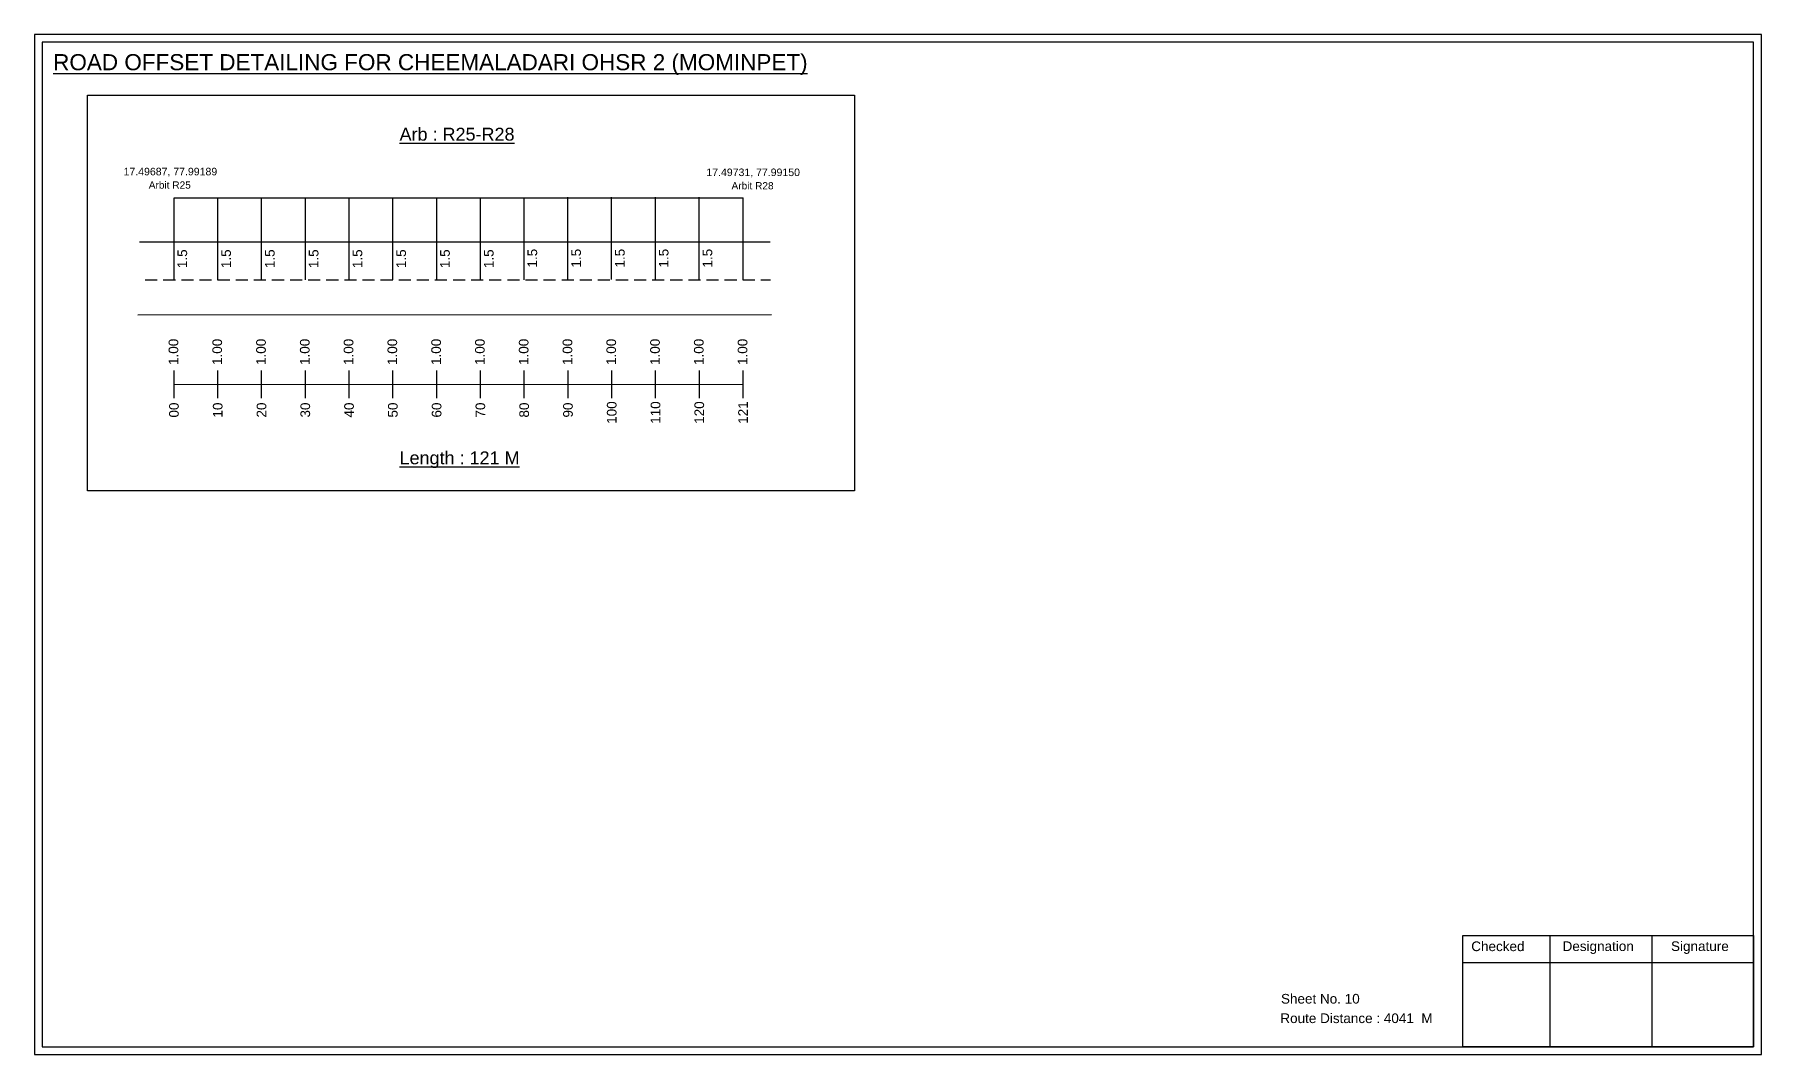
# Model space of a CAD drawing. Header units: inches. Extents: x 1943 to 8965, y 112 to 3168.
# Drawn here: x 8429 to 8965, y 115 to 432 of the extents above; entities that cross this region are included whole.
import ezdxf

# ---------------------------------------------------------------- set-up
doc = ezdxf.new("R2010")
doc.units = ezdxf.units.IN
doc.header["$MEASUREMENT"] = 0
doc.linetypes.add('DASHED2', pattern=[0.375, 0.25, -0.125])
for name, color, linetype in [('PDF_Geometry', 7, 'Continuous'), ('PDF_Text', 5, 'Continuous'), ('pipe', 5, 'Continuous')]:
    doc.layers.add(name, color=color, linetype=linetype)
doc.styles.add('PDF Arial', font='arial.ttf')
doc.styles.get("Standard").update_dxf_attribs({"font": 'arial.ttf'})

msp = doc.modelspace()

# ---------------------------------------------------------------- linework, layer by layer
at = {"color": 5}
msp.add_line((8471.97, 380.9), (8648.77, 380.9), dxfattribs=at)
for p, q in [((8471.97, 355.36), (8471.97, 380.9)), ((8485.57, 355.36), (8485.57, 380.9)), ((8499.17, 355.36), (8499.17, 380.9)), ((8512.77, 355.36), (8512.77, 380.9)), ((8526.37, 355.36), (8526.37, 380.9)), ((8539.97, 355.36), (8539.97, 380.9)), ((8553.57, 355.36), (8553.57, 380.9)), ((8567.17, 355.36), (8567.17, 380.9)), ((8580.77, 355.36), (8580.77, 380.9)), ((8594.31, 355.54), (8594.31, 381.08)), ((8607.91, 355.54), (8607.91, 381.08)), ((8621.51, 355.54), (8621.51, 381.08)), ((8635.11, 355.54), (8635.11, 381.08)), ((8648.77, 355.36), (8648.77, 380.9)), ((8461.27, 367.25), (8657.15, 367.25)), ((8460.73, 344.56), (8657.56, 344.6))]:
    msp.add_line(p, q)
at = {"linetype": 'DASHED2', "ltscale": 15}
msp.add_line((8463.02, 355.36), (8657.3, 355.36), dxfattribs=at)
at = {"color": 217, "true_color": 0x93278f}
for p, q in [((8471.97, 318.66), (8471.97, 327.22)), ((8471.97, 322.93), (8648.77, 322.99)), ((8485.57, 318.66), (8485.57, 327.22)), ((8499.17, 318.66), (8499.17, 327.22)), ((8512.77, 318.66), (8512.77, 327.22)), ((8526.37, 318.66), (8526.37, 327.22)), ((8539.97, 318.66), (8539.97, 327.22)), ((8553.57, 318.66), (8553.57, 327.22)), ((8567.17, 318.66), (8567.17, 327.22)), ((8580.77, 318.66), (8580.77, 327.22)), ((8594.37, 318.66), (8594.37, 327.22)), ((8607.97, 318.66), (8607.97, 327.22)), ((8621.57, 318.66), (8621.57, 327.22)), ((8635.17, 318.66), (8635.17, 327.22)), ((8648.77, 318.66), (8648.77, 327.22))]:
    msp.add_line(p, q, dxfattribs=at)
at = {"layer": 'PDF_Geometry'}
for points in [[(8428.64, 431.58), (8428.64, 114.87), (8965.11, 114.87), (8965.11, 431.58)], [(8430.97, 429.25), (8430.97, 117.28), (8962.69, 117.28), (8962.69, 429.25)]]:
    msp.add_lwpolyline(points, close=True, dxfattribs=at)
at = {"layer": 'PDF_Geometry', "color": 242, "true_color": 0xcc1f26}
msp.add_lwpolyline([(8962.69, 117.19), (8872.35, 117.19), (8872.35, 151.8), (8962.69, 151.8)], close=True, dxfattribs=at)
for points in [[(8899.33, 151.8), (8899.33, 117.19)], [(8931.06, 151.8), (8931.06, 117.19)], [(8872.35, 143.43), (8962.69, 143.43)]]:
    msp.add_lwpolyline(points, dxfattribs=at)
at = {"layer": 'pipe', "color": 0}
msp.add_lwpolyline([(8445.07, 412.76), (8683.39, 412.76), (8683.39, 289.9), (8445.07, 289.9)], close=True, dxfattribs=at)

# ---------------------------------------------------------------- texts
at = {"color": 242, "true_color": 0xcd2027}
for s, height, p in [('%%UROAD OFFSET DETAILING FOR CHEEMALADARI OHSR 2 (MOMINPET)', 5, (8434.42, 420.5)), ('%%UArb : R25-R28', 4, (8542.04, 398.63)), ('%%ULength : 121 M', 4, (8542.04, 298.13))]:
    msp.add_text(s, height=height, dxfattribs=at).set_placement(p)
at = {"color": 5}
for s, height, p in [('17.49687, 77.99189', 2.34, (8456.3, 387.86)), ('17.49731, 77.99150', 2.34, (8637.34, 387.63)), ('Arbit R25', 2.246, (8464.12, 383.73)), ('Arbit R28', 2.246, (8645.16, 383.5))]:
    msp.add_text(s, height=height, dxfattribs=at).set_placement(p)
for p in [(8584.78, 359.22), (8598.38, 359.22), (8611.98, 359.22), (8625.58, 359.22), (8639.18, 359.22), (8476.04, 359.04), (8489.64, 359.04), (8503.24, 359.04), (8516.84, 359.04), (8530.44, 359.04), (8544.04, 359.04), (8557.64, 359.04), (8571.24, 359.04)]:
    msp.add_text('1.5', height=3, rotation=90).set_placement(p)
at = {"color": 217, "true_color": 0x93278f}
for s, p in [('1.00', (8473.29, 328.96)), ('1.00', (8486.89, 328.96)), ('1.00', (8500.49, 328.96)), ('1.00', (8514.09, 328.96)), ('1.00', (8527.69, 328.96)), ('1.00', (8541.29, 328.96)), ('1.00', (8554.89, 328.96)), ('1.00', (8568.49, 328.96)), ('1.00', (8582.09, 328.96)), ('1.00', (8595.69, 328.96)), ('1.00', (8609.29, 328.96)), ('1.00', (8622.89, 328.96)), ('1.00', (8636.49, 328.96)), ('1.00', (8650.09, 328.96)), ('00', (8473.44, 312.64)), ('10', (8487.04, 312.64)), ('20', (8500.64, 312.64)), ('30', (8514.24, 312.64)), ('40', (8527.84, 312.64)), ('50', (8541.44, 312.64)), ('60', (8555.04, 312.64)), ('70', (8568.64, 312.64)), ('80', (8582.24, 312.64)), ('90', (8595.84, 312.64)), ('100', (8609.44, 310.69)), ('110', (8623.04, 310.69)), ('120', (8636.64, 310.69)), ('121', (8650.24, 310.69))]:
    msp.add_text(s, height=3, rotation=90, dxfattribs=at).set_placement(p)
for s, p in [('Sheet No. 10', (8815.85, 130.66)), ('Route Distance : 4041  M', (8815.66, 124.61))]:
    msp.add_text(s, height=3).set_placement(p)
at = {"layer": 'PDF_Text', "color": 7, "attachment_point": 7, "style": 'PDF Arial'}
for s, insert, char_height in [('Checked', (8874.96, 146.91), 3.001), ('Designation', (8903.33, 146.08), 3.0006), ('Signature', (8937.02, 146.08), 3.001)]:
    msp.add_mtext(s, dxfattribs=dict(at, insert=insert, char_height=char_height))

doc.saveas('drawing.dxf')
